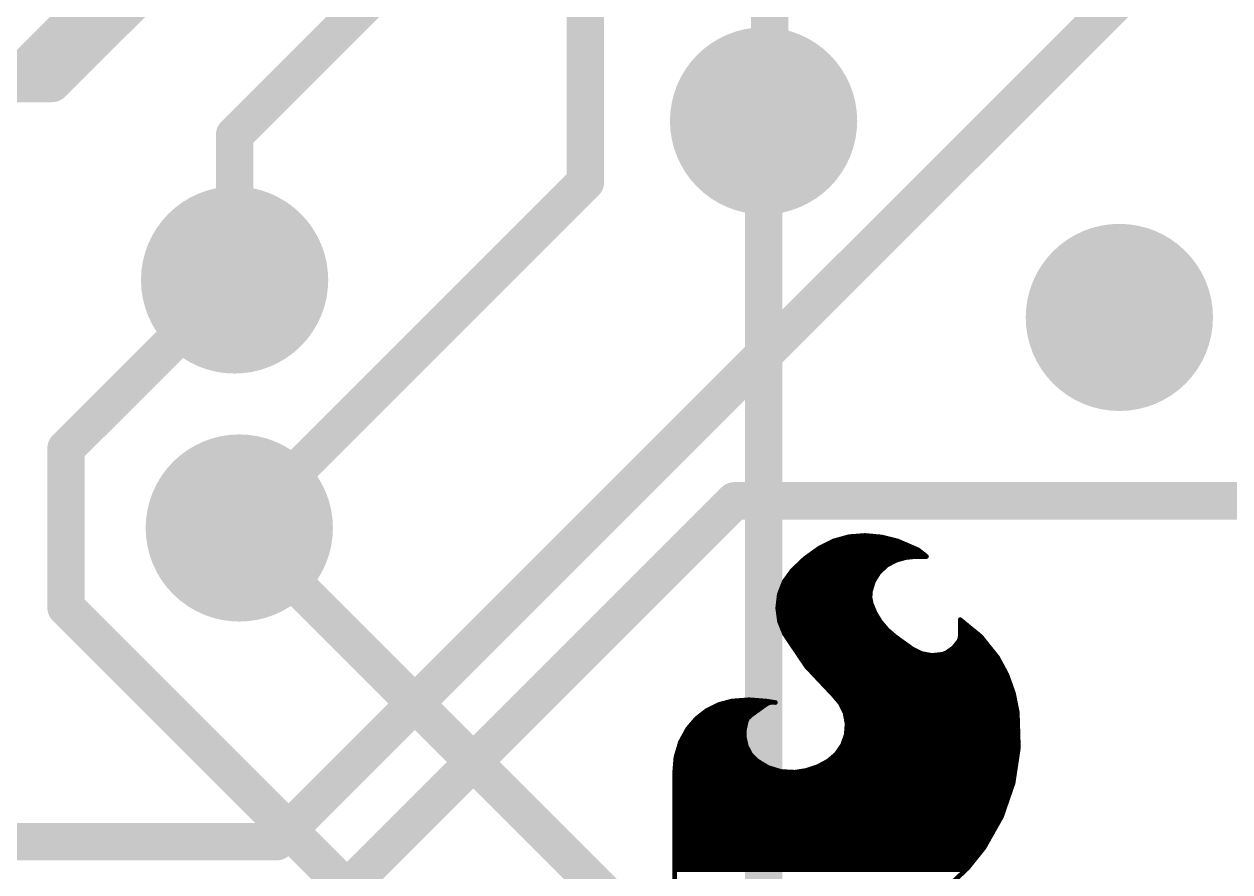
# Model space of a CAD drawing. Extents: x -1 to 63.6, y -0.1 to 40.7.
# Drawn here: x 48.79 to 55.34, y 28.16 to 32.76 of the extents above; entities that cross this region are included whole.
import ezdxf

# ---------------------------------------------------------------- set-up
doc = ezdxf.new("R2010")
doc.units = 0
for name, color, linetype in [('1', 12, 'CONTINUOUS'), ('16', 132, 'CONTINUOUS'), ('18', 110, 'CONTINUOUS'), ('21', 41, 'CONTINUOUS')]:
    doc.layers.add(name, color=color, linetype=linetype)

# ---------------------------------------------------------------- blocks, each defined once
blk = doc.blocks.new('ROUNDV')
at = {"const_width": 0.5}
blk.add_lwpolyline([(0, -0.25, 1), (0, 0.25, 1), (0, -0.25)], format="xyb", dxfattribs=at)

msp = doc.modelspace()

# ---------------------------------------------------------------- linework, layer by layer
at = {"layer": '1', "const_width": 0.2032}
for points in [[(51.84, 31.901), (51.84, 38.1)], [(52.84, 32.139), (52.84, 38.1)], [(50.164, 28.32), (55.84, 33.996)], [(47.8282, 31.5468), (49.84, 33.5586)], [(49.9364, 32.1564), (50.84, 33.06)], [(52.8066, 32.2326), (52.84, 32.139)], [(49.9364, 31.369), (49.9364, 32.1564)], [(49.9618, 30.0228), (51.84, 31.901)], [(50.2666, 27.7876), (52.649, 30.17)], [(52.649, 30.17), (60.96, 30.17)], [(47.91, 28.32), (50.164, 28.32)]]:
    msp.add_lwpolyline(points, dxfattribs=at)
at = {"layer": '1', "const_width": 0.1016}
for points in [[(52.8544, 32.2497, 1), (52.7588, 32.2155)], [(49.9872, 32.1564, 1), (49.8856, 32.1564)], [(49.9005, 32.1923, 1), (49.9723, 32.1205)], [(52.7892, 32.139, 1), (52.8908, 32.139)], [(52.7922, 32.1219, 1), (52.8878, 32.1561)], [(51.8759, 31.8651, 1), (51.8041, 31.9369)], [(51.7892, 31.901, 1), (51.8908, 31.901)], [(49.8856, 31.369, 1), (49.9872, 31.369)], [(52.649, 30.2208, 1), (52.649, 30.1192)], [(52.6849, 30.1341, 1), (52.6131, 30.2059)], [(49.9259, 30.0587, 1), (49.9977, 29.9869)], [(50.1281, 28.3559, 1), (50.1999, 28.2841)], [(50.164, 28.2692, 1), (50.164, 28.3708)]]:
    msp.add_lwpolyline(points, format="xyb", dxfattribs=at)
at = {"layer": '16', "const_width": 0.2032}
for points in [[(48.9458, 32.4358), (51.562, 35.052)], [(47.4726, 32.4358), (48.9458, 32.4358)], [(52.8066, 26.1366), (52.8066, 32.2326)], [(49.022, 30.4546), (49.9364, 31.369)], [(49.022, 29.591), (49.022, 30.4546)], [(52.07, 27.9146), (49.9618, 30.0228)], [(51.562, 27.051), (49.022, 29.591)]]:
    msp.add_lwpolyline(points, dxfattribs=at)
at = {"layer": '16', "const_width": 0.1016}
for points in [[(48.9099, 32.4717, 1), (48.9817, 32.3999)], [(48.9458, 32.385, 1), (48.9458, 32.4866)], [(52.8574, 32.2326, 1), (52.7558, 32.2326)], [(49.9723, 31.3331, 1), (49.9005, 31.4049)], [(49.0728, 30.4546, 1), (48.9712, 30.4546)], [(48.9861, 30.4905, 1), (49.0579, 30.4187)], [(49.9977, 30.0587, 1), (49.9259, 29.9869)], [(49.0579, 29.6269, 1), (48.9861, 29.5551)], [(48.9712, 29.591, 1), (49.0728, 29.591)]]:
    msp.add_lwpolyline(points, format="xyb", dxfattribs=at)
at = {"layer": '21', "const_width": 0.0254}
for points in [[(53.1869, 29.9524), (53.1089, 29.9136)], [(53.2709, 29.9756), (53.1869, 29.9524)], [(53.258, 29.972), (53.4544, 29.972)], [(53.3578, 29.9822), (53.2709, 29.9756)], [(53.4479, 29.9737), (53.3578, 29.9822)], [(53.5356, 29.9517), (53.4479, 29.9737)], [(53.5585, 29.9415), (53.5356, 29.9517)], [(53.1089, 29.9136), (53.0312, 29.8576)], [(53.0842, 29.8958), (53.6554, 29.8958)], [(53.1242, 29.9212), (53.6057, 29.9212)], [(53.1752, 29.9466), (53.5471, 29.9466)], [(53.5941, 29.9263), (53.5585, 29.9415)], [(53.6445, 29.9042), (53.5941, 29.9263)], [(53.688, 29.8704), (53.6445, 29.9042)], [(53.0312, 29.8576), (52.9616, 29.7917)], [(53.0179, 29.845), (53.5208, 29.845)], [(53.049, 29.8704), (53.688, 29.8704)], [(53.4747, 29.8205), (53.5255, 29.8475)], [(53.5255, 29.8475), (53.5767, 29.862)], [(53.5767, 29.862), (53.6296, 29.8679)], [(53.6296, 29.8679), (53.6906, 29.8679)], [(53.6905, 29.8679), (53.688, 29.8704)], [(53.6906, 29.8679), (53.6905, 29.8679)], [(52.9616, 29.7917), (52.9185, 29.7313)], [(52.9452, 29.7688), (53.425, 29.7688)], [(52.9642, 29.7942), (53.4466, 29.7942)], [(52.9911, 29.8196), (53.4737, 29.8196)], [(53.4024, 29.7324), (53.4327, 29.7813)], [(53.4327, 29.7813), (53.4747, 29.8205)], [(52.9185, 29.7313), (52.8917, 29.6621)], [(52.9035, 29.6926), (53.3904, 29.6926)], [(52.9133, 29.718), (53.398, 29.718)], [(52.9271, 29.7434), (53.4092, 29.7434)], [(53.3858, 29.6774), (53.4024, 29.7324)], [(52.8917, 29.6621), (52.8831, 29.5884)], [(52.8893, 29.6418), (53.3848, 29.6418)], [(52.8937, 29.6672), (53.3854, 29.6672)], [(53.3844, 29.644), (53.3858, 29.6774)], [(53.3909, 29.6113), (53.3844, 29.644)], [(52.8831, 29.5884), (52.893, 29.5149)], [(52.8834, 29.591), (53.3994, 29.591)], [(52.8862, 29.5656), (53.41, 29.5656)], [(52.8864, 29.6164), (53.3899, 29.6164)], [(53.4124, 29.5598), (53.3909, 29.6113)], [(53.4417, 29.5123), (53.4124, 29.5598)], [(52.8896, 29.5402), (53.4245, 29.5402)], [(52.893, 29.5149), (52.921, 29.4462)], [(52.8931, 29.5148), (53.4402, 29.5148)], [(53.478, 29.4699), (53.4417, 29.5123)], [(53.9861, 29.4329), (53.8735, 29.525)], [(53.8735, 29.525), (53.8735, 29.4361)], [(53.8735, 29.5148), (53.886, 29.5148)], [(52.9034, 29.4894), (53.4613, 29.4894)], [(52.9138, 29.464), (53.4849, 29.464)], [(52.921, 29.4462), (53.0396, 29.2704)], [(52.9261, 29.4386), (53.5145, 29.4386)], [(53.5204, 29.4335), (53.478, 29.4699)], [(53.6118, 29.3675), (53.5204, 29.4335)], [(53.8735, 29.4361), (53.8715, 29.4216)], [(53.8735, 29.4894), (53.917, 29.4894)], [(53.8735, 29.464), (53.9481, 29.464)], [(53.8735, 29.4386), (53.9791, 29.4386)], [(54.0767, 29.3192), (53.9861, 29.4329)], [(52.9433, 29.4132), (53.5485, 29.4132)], [(52.9604, 29.3878), (53.5837, 29.3878)], [(53.6631, 29.3413), (53.6118, 29.3675)], [(53.8362, 29.3714), (53.7973, 29.3446)], [(53.8658, 29.4081), (53.8362, 29.3714)], [(53.8494, 29.3878), (54.022, 29.3878)], [(53.8715, 29.4216), (53.8658, 29.4081)], [(53.868, 29.4132), (54.0018, 29.4132)], [(52.9775, 29.3624), (53.6218, 29.3624)], [(52.9947, 29.337), (53.6864, 29.337)], [(53.0118, 29.3116), (54.0808, 29.3116)], [(53.7197, 29.3309), (53.6631, 29.3413)], [(53.7769, 29.337), (53.7197, 29.3309)], [(53.7973, 29.3446), (53.7769, 29.337)], [(53.7769, 29.337), (54.0625, 29.337)], [(53.8231, 29.3624), (54.0423, 29.3624)], [(54.1268, 29.2258), (54.0767, 29.3192)], [(53.0289, 29.2862), (54.0944, 29.2862)], [(53.0396, 29.2704), (53.1851, 29.116)], [(53.0486, 29.2608), (54.1081, 29.2608)], [(53.0726, 29.2354), (54.1217, 29.2354)], [(53.0965, 29.21), (54.1325, 29.21)], [(53.1204, 29.1846), (54.1416, 29.1846)], [(54.1626, 29.126), (54.1268, 29.2258)], [(53.1444, 29.1592), (54.1507, 29.1592)], [(53.1683, 29.1338), (54.1598, 29.1338)], [(53.1851, 29.116), (53.2234, 29.0711)], [(53.1916, 29.1084), (54.1661, 29.1084)], [(54.1833, 29.022), (54.1626, 29.126)], [(52.564, 29.0646), (52.4992, 29.0325)], [(52.5499, 29.0576), (52.8089, 29.0576)], [(52.6339, 29.083), (52.564, 29.0646)], [(52.7279, 29.0904), (52.6339, 29.083)], [(52.6339, 29.083), (52.8219, 29.083)], [(52.8219, 29.083), (52.7279, 29.0904)], [(52.7355, 29.0043), (52.8194, 29.0652)], [(52.8194, 29.0652), (52.8351, 29.0736)], [(52.8702, 29.0754), (52.8219, 29.083)], [(52.8351, 29.0736), (52.8525, 29.0771)], [(52.8525, 29.0771), (52.8702, 29.0754)], [(53.2132, 29.083), (54.1712, 29.083)], [(53.2234, 29.0711), (53.2489, 29.0178)], [(53.2298, 29.0576), (54.1762, 29.0576)], [(52.4422, 28.9881), (52.3952, 28.9331)], [(52.4365, 28.9814), (52.7167, 28.9814)], [(52.4992, 29.0325), (52.4422, 28.9881)], [(52.4662, 29.0068), (52.7389, 29.0068)], [(52.4988, 29.0322), (52.7739, 29.0322)], [(52.7028, 28.9293), (52.7127, 28.9738)], [(52.7127, 28.9738), (52.7217, 28.9909)], [(52.7217, 28.9909), (52.7355, 29.0043)], [(53.242, 29.0322), (54.1813, 29.0322)], [(53.2489, 29.0178), (53.2596, 28.9597)], [(53.2509, 29.0068), (54.1838, 29.0068)], [(53.2556, 28.9814), (54.1846, 28.9814)], [(54.1893, 28.8292), (54.1833, 29.022)], [(52.3952, 28.9331), (52.3551, 28.8599)], [(52.3799, 28.9052), (52.7028, 28.9052)], [(52.3938, 28.9306), (52.7031, 28.9306)], [(52.4148, 28.956), (52.7087, 28.956)], [(52.7028, 28.8837), (52.7028, 28.9293)], [(53.2596, 28.9597), (53.255, 28.9008)], [(53.2554, 28.9052), (54.187, 28.9052)], [(53.2574, 28.9306), (54.1862, 28.9306)], [(53.2594, 28.956), (54.1854, 28.956)], [(52.3551, 28.8599), (52.3311, 28.78)], [(52.3534, 28.8544), (52.7093, 28.8544)], [(52.366, 28.8798), (52.7036, 28.8798)], [(52.7127, 28.8392), (52.7028, 28.8837)], [(53.2354, 28.8451), (53.202, 28.7964)], [(53.255, 28.9008), (53.2354, 28.8451)], [(53.2387, 28.8544), (54.1885, 28.8544)], [(53.2476, 28.8798), (54.1878, 28.8798)], [(52.3311, 28.78), (52.3241, 28.6969)], [(52.3309, 28.7782), (52.7517, 28.7782)], [(52.3381, 28.8036), (52.7309, 28.8036)], [(52.3458, 28.829), (52.7179, 28.829)], [(52.7349, 28.7958), (52.7127, 28.8392)], [(52.7686, 28.7604), (52.7349, 28.7958)], [(53.202, 28.7964), (53.1572, 28.7579)], [(53.1809, 28.7782), (54.1816, 28.7782)], [(53.207, 28.8036), (54.1855, 28.8036)], [(53.2244, 28.829), (54.1893, 28.829)], [(54.1605, 28.6385), (54.1893, 28.8292)], [(52.3267, 28.7274), (52.8234, 28.7274)], [(52.3288, 28.7528), (52.7812, 28.7528)], [(52.832, 28.7222), (52.7686, 28.7604)], [(52.9028, 28.7006), (52.832, 28.7222)], [(53.1008, 28.7275), (53.0401, 28.707)], [(53.1005, 28.7274), (54.1739, 28.7274)], [(53.1572, 28.7579), (53.1008, 28.7275)], [(53.1477, 28.7528), (54.1778, 28.7528)], [(52.3241, 28.6969), (52.3241, 27.1805)], [(52.3241, 28.6766), (54.1662, 28.6766)], [(52.3241, 28.6512), (54.1624, 28.6512)], [(52.3245, 28.702), (52.8982, 28.702)], [(52.9768, 28.6969), (52.9028, 28.7006)], [(53.0401, 28.707), (52.9768, 28.6969)], [(53.0088, 28.702), (54.1701, 28.702)], [(52.3241, 28.6258), (54.1561, 28.6258)], [(52.3241, 28.6004), (54.1474, 28.6004)], [(54.0977, 28.4561), (54.1605, 28.6385)], [(52.3241, 28.575), (54.1386, 28.575)], [(52.3241, 28.5496), (54.1299, 28.5496)], [(52.3241, 28.5242), (54.1211, 28.5242)], [(52.3241, 28.4988), (54.1124, 28.4988)], [(52.3241, 28.4734), (54.1036, 28.4734)], [(52.3241, 28.448), (54.0931, 28.448)], [(54.003, 28.288), (54.0977, 28.4561)], [(52.3241, 28.4226), (54.0788, 28.4226)], [(52.3241, 28.3972), (54.0645, 28.3972)], [(52.3241, 28.3718), (54.0502, 28.3718)], [(52.3241, 28.3464), (54.0359, 28.3464)], [(52.3241, 28.321), (54.0216, 28.321)], [(52.3241, 28.2956), (54.0073, 28.2956)], [(52.3241, 28.2702), (53.9888, 28.2702)], [(53.9146, 28.1773), (54.003, 28.288)], [(52.3241, 28.2448), (53.9685, 28.2448)], [(52.3241, 28.2194), (53.9482, 28.2194)], [(52.3241, 28.194), (53.9279, 28.194)], [(52.3241, 28.1686), (53.9053, 28.1686)], [(53.8114, 28.0801), (53.9146, 28.1773)]]:
    msp.add_lwpolyline(points, dxfattribs=at)
at = {"layer": '21', "const_width": 0.0127}
for points in [[(53.1852, 29.9585, 1), (53.1886, 29.9463)], [(53.1897, 29.9467, 1), (53.1841, 29.9581)], [(53.258, 29.9784, 1), (53.258, 29.9657)], [(53.2704, 29.9819, 1), (53.2714, 29.9692)], [(53.2726, 29.9695, 1), (53.2692, 29.9817)], [(53.3584, 29.9885, 1), (53.3572, 29.9759)], [(53.3583, 29.9759, 1), (53.3573, 29.9885)], [(53.4494, 29.9798, 1), (53.4463, 29.9675)], [(53.4472, 29.9673, 1), (53.4485, 29.98)], [(53.4544, 29.9657, 1), (53.4544, 29.9784)], [(53.5382, 29.9575, 1), (53.533, 29.9459)], [(53.5341, 29.9455, 1), (53.5371, 29.9579)], [(53.0842, 29.9022, 1), (53.0842, 29.8895)], [(53.1061, 29.9193, 1), (53.1117, 29.9079)], [(53.1126, 29.9084, 1), (53.1052, 29.9188)], [(53.1242, 29.9276, 1), (53.1242, 29.9149)], [(53.1752, 29.953, 1), (53.1752, 29.9402)], [(53.5471, 29.9402, 1), (53.5471, 29.953)], [(53.561, 29.9473, 1), (53.556, 29.9357)], [(53.5559, 29.9357, 1), (53.5611, 29.9473)], [(53.5966, 29.9321, 1), (53.5916, 29.9205)], [(53.5916, 29.9205, 1), (53.5966, 29.9321)], [(53.6057, 29.9149, 1), (53.6057, 29.9276)], [(53.6484, 29.9092, 1), (53.6406, 29.8992)], [(53.642, 29.8984, 1), (53.6471, 29.91)], [(53.6554, 29.8895, 1), (53.6554, 29.9022)], [(53.0179, 29.8514, 1), (53.0179, 29.8387)], [(53.0275, 29.8627, 1), (53.0349, 29.8524)], [(53.0356, 29.8529, 1), (53.0268, 29.8622)], [(53.049, 29.8768, 1), (53.049, 29.864)], [(53.5238, 29.8536, 1), (53.5272, 29.8414)], [(53.5208, 29.8387, 1), (53.5208, 29.8514)], [(53.5285, 29.8419, 1), (53.5225, 29.8531)], [(53.576, 29.8683, 1), (53.5774, 29.8557)], [(53.5784, 29.8559, 1), (53.575, 29.8681)], [(53.6296, 29.8743, 1), (53.6296, 29.8616)], [(53.6303, 29.8616, 1), (53.6289, 29.8742)], [(53.6925, 29.8749, 1), (53.6835, 29.8659)], [(53.6841, 29.8654, 1), (53.6919, 29.8754)], [(53.6905, 29.8743, 1), (53.6905, 29.8616)], [(53.686, 29.8634, 1), (53.695, 29.8724)], [(53.688, 29.864, 1), (53.688, 29.8768)], [(53.6906, 29.8616, 1), (53.6906, 29.8743)], [(53.6906, 29.8616, 1), (53.6906, 29.8743)], [(52.9452, 29.7752, 1), (52.9452, 29.7625)], [(52.9572, 29.7963, 1), (52.966, 29.7871)], [(52.9668, 29.788, 1), (52.9564, 29.7954)], [(52.9642, 29.8006, 1), (52.9642, 29.7878)], [(52.9911, 29.826, 1), (52.9911, 29.8133)], [(53.425, 29.7625, 1), (53.425, 29.7752)], [(53.4284, 29.7859, 1), (53.4371, 29.7766)], [(53.4381, 29.7779, 1), (53.4273, 29.7846)], [(53.4466, 29.7878, 1), (53.4466, 29.8006)], [(53.4718, 29.8261, 1), (53.4777, 29.8149)], [(53.4791, 29.8159, 1), (53.4704, 29.8252)], [(53.4737, 29.8133, 1), (53.4737, 29.826)], [(52.9035, 29.699, 1), (52.9035, 29.6863)], [(52.9133, 29.7244, 1), (52.9133, 29.7116)], [(52.9133, 29.735, 1), (52.9236, 29.7276)], [(52.9244, 29.729, 1), (52.9125, 29.7336)], [(52.9271, 29.7498, 1), (52.9271, 29.737)], [(53.3904, 29.6863, 1), (53.3904, 29.699)], [(53.397, 29.7358, 1), (53.4078, 29.7291)], [(53.4085, 29.7306, 1), (53.3963, 29.7343)], [(53.398, 29.7116, 1), (53.398, 29.7244)], [(53.4092, 29.737, 1), (53.4092, 29.7498)], [(52.8893, 29.6482, 1), (52.8893, 29.6354)], [(52.898, 29.6614, 1), (52.8854, 29.6629)], [(52.8858, 29.6644, 1), (52.8977, 29.6598)], [(52.8937, 29.6736, 1), (52.8937, 29.6608)], [(53.378, 29.6443, 1), (53.3907, 29.6438)], [(53.3906, 29.6453, 1), (53.3782, 29.6428)], [(53.3797, 29.6792, 1), (53.3919, 29.6756)], [(53.3921, 29.6771, 1), (53.3795, 29.6777)], [(53.3848, 29.6354, 1), (53.3848, 29.6482)], [(53.3854, 29.6608, 1), (53.3854, 29.6736)], [(52.8894, 29.5893, 1), (52.8768, 29.5876)], [(52.8768, 29.5892, 1), (52.8894, 29.5877)], [(52.8834, 29.5974, 1), (52.8834, 29.5846)], [(52.8862, 29.572, 1), (52.8862, 29.5592)], [(52.8864, 29.6228, 1), (52.8864, 29.6101)], [(53.3968, 29.6137, 1), (53.385, 29.6089)], [(53.3847, 29.6101, 1), (53.3971, 29.6125)], [(53.3899, 29.6101, 1), (53.3899, 29.6228)], [(53.3994, 29.5846, 1), (53.3994, 29.5974)], [(53.4178, 29.5631, 1), (53.407, 29.5565)], [(53.41, 29.5592, 1), (53.41, 29.572)], [(52.8896, 29.5466, 1), (52.8896, 29.5339)], [(52.8931, 29.5212, 1), (52.8931, 29.5084)], [(52.8867, 29.5141, 1), (52.8993, 29.5158)], [(52.8989, 29.5173, 1), (52.8872, 29.5125)], [(53.4065, 29.5573, 1), (53.4182, 29.5622)], [(53.4245, 29.5339, 1), (53.4245, 29.5466)], [(53.4465, 29.5164, 1), (53.4369, 29.5082)], [(53.4363, 29.509, 1), (53.4471, 29.5156)], [(53.4402, 29.5084, 1), (53.4402, 29.5212)], [(53.8775, 29.5299, 1), (53.8695, 29.5201)], [(53.8798, 29.525, 1), (53.8672, 29.525)], [(53.8735, 29.5212, 1), (53.8735, 29.5084)], [(53.886, 29.5084, 1), (53.886, 29.5212)], [(52.9034, 29.4958, 1), (52.9034, 29.483)], [(52.9138, 29.4704, 1), (52.9138, 29.4577)], [(52.9263, 29.4498, 1), (52.9157, 29.4426)], [(52.9151, 29.4438, 1), (52.9269, 29.4486)], [(52.9261, 29.445, 1), (52.9261, 29.4322)], [(53.4613, 29.483, 1), (53.4613, 29.4958)], [(53.4822, 29.4747, 1), (53.4739, 29.4651)], [(53.4732, 29.4658, 1), (53.4829, 29.474)], [(53.4849, 29.4577, 1), (53.4849, 29.4704)], [(53.5241, 29.4386, 1), (53.5167, 29.4284)], [(53.5145, 29.4322, 1), (53.5145, 29.445)], [(53.5163, 29.4287, 1), (53.5245, 29.4383)], [(53.8735, 29.4958, 1), (53.8735, 29.483)], [(53.8735, 29.4704, 1), (53.8735, 29.4577)], [(53.8735, 29.445, 1), (53.8735, 29.4322)], [(53.8798, 29.4352, 1), (53.8672, 29.437)], [(53.8672, 29.4361, 1), (53.8798, 29.4361)], [(53.917, 29.483, 1), (53.917, 29.4958)], [(53.9481, 29.4577, 1), (53.9481, 29.4704)], [(53.9791, 29.4322, 1), (53.9791, 29.445)], [(53.991, 29.4369, 1), (53.9811, 29.429)], [(53.982, 29.428, 1), (53.9901, 29.4378)], [(52.9433, 29.4196, 1), (52.9433, 29.4068)], [(52.9604, 29.3942, 1), (52.9604, 29.3815)], [(53.5485, 29.4068, 1), (53.5485, 29.4196)], [(53.5837, 29.3815, 1), (53.5837, 29.3942)], [(53.6147, 29.3732, 1), (53.6089, 29.3618)], [(53.6081, 29.3624, 1), (53.6155, 29.3726)], [(53.8312, 29.3754, 1), (53.8411, 29.3674)], [(53.8398, 29.3661, 1), (53.8326, 29.3766)], [(53.8494, 29.3942, 1), (53.8494, 29.3815)], [(53.86, 29.4106, 1), (53.8716, 29.4056)], [(53.8707, 29.4041, 1), (53.8609, 29.4121)], [(53.868, 29.4196, 1), (53.868, 29.4068)], [(53.8652, 29.4224, 1), (53.8778, 29.4207)], [(53.8774, 29.4191, 1), (53.8657, 29.4241)], [(54.0018, 29.4068, 1), (54.0018, 29.4196)], [(54.022, 29.3815, 1), (54.022, 29.3942)], [(52.9775, 29.3688, 1), (52.9775, 29.356)], [(52.9947, 29.3434, 1), (52.9947, 29.3306)], [(53.0118, 29.318, 1), (53.0118, 29.3053)], [(53.6218, 29.356, 1), (53.6218, 29.3688)], [(53.6642, 29.3476, 1), (53.6619, 29.3351)], [(53.6602, 29.3357, 1), (53.666, 29.347)], [(53.6864, 29.3306, 1), (53.6864, 29.3434)], [(53.719, 29.3372, 1), (53.7203, 29.3245)], [(53.7185, 29.3246, 1), (53.7208, 29.3371)], [(53.7769, 29.3434, 1), (53.7769, 29.3306)], [(53.7747, 29.343, 1), (53.7791, 29.331)], [(53.7776, 29.3307, 1), (53.7762, 29.3433)], [(53.7937, 29.3498, 1), (53.8009, 29.3394)], [(53.7995, 29.3386, 1), (53.7951, 29.3506)], [(53.8231, 29.3688, 1), (53.8231, 29.356)], [(54.0423, 29.356, 1), (54.0423, 29.3688)], [(54.0625, 29.3306, 1), (54.0625, 29.3434)], [(54.0823, 29.3222, 1), (54.0711, 29.3162)], [(54.0717, 29.3152, 1), (54.0817, 29.3232)], [(54.0808, 29.3053, 1), (54.0808, 29.318)], [(53.0289, 29.2926, 1), (53.0289, 29.2798)], [(53.0442, 29.2747, 1), (53.035, 29.266)], [(53.0344, 29.2668, 1), (53.0449, 29.2739)], [(53.0486, 29.2672, 1), (53.0486, 29.2544)], [(53.0726, 29.2418, 1), (53.0726, 29.2291)], [(54.0944, 29.2798, 1), (54.0944, 29.2926)], [(54.1081, 29.2544, 1), (54.1081, 29.2672)], [(54.1217, 29.2291, 1), (54.1217, 29.2418)], [(53.0965, 29.2164, 1), (53.0965, 29.2036)], [(53.1204, 29.191, 1), (53.1204, 29.1782)], [(54.1328, 29.2279, 1), (54.1209, 29.2236)], [(54.1212, 29.2228, 1), (54.1324, 29.2288)], [(54.1325, 29.2036, 1), (54.1325, 29.2164)], [(54.1416, 29.1782, 1), (54.1416, 29.191)], [(53.1444, 29.1656, 1), (53.1444, 29.1529)], [(53.1683, 29.1402, 1), (53.1683, 29.1274)], [(53.1899, 29.1201, 1), (53.1803, 29.1119)], [(53.1805, 29.1116, 1), (53.1897, 29.1204)], [(53.1916, 29.1148, 1), (53.1916, 29.1021)], [(54.1507, 29.1529, 1), (54.1507, 29.1656)], [(54.1689, 29.1272, 1), (54.1564, 29.1247)], [(54.1567, 29.1238, 1), (54.1686, 29.1281)], [(54.1598, 29.1274, 1), (54.1598, 29.1402)], [(54.1661, 29.1021, 1), (54.1661, 29.1148)], [(52.5499, 29.064, 1), (52.5499, 29.0512)], [(52.5624, 29.0707, 1), (52.5656, 29.0584)], [(52.5668, 29.0589, 1), (52.5612, 29.0703)], [(52.6339, 29.0894, 1), (52.6339, 29.0767)], [(52.6334, 29.0893, 1), (52.6344, 29.0767)], [(52.6355, 29.0769, 1), (52.6323, 29.0891)], [(52.7284, 29.0967, 1), (52.7274, 29.084)], [(52.7284, 29.084, 1), (52.7274, 29.0967)], [(52.8089, 29.0512, 1), (52.8089, 29.064)], [(52.8164, 29.0708, 1), (52.8224, 29.0596)], [(52.8229, 29.0893, 1), (52.8209, 29.0767)], [(52.8231, 29.0601, 1), (52.8157, 29.0703)], [(52.8214, 29.0767, 1), (52.8224, 29.0893)], [(52.8219, 29.0767, 1), (52.8219, 29.0894)], [(52.8338, 29.0798, 1), (52.8363, 29.0674)], [(52.8381, 29.068, 1), (52.8321, 29.0792)], [(52.8531, 29.0834, 1), (52.8519, 29.0708)], [(52.8538, 29.0709, 1), (52.8512, 29.0833)], [(52.8692, 29.0691, 1), (52.8712, 29.0817)], [(52.8696, 29.0691, 1), (52.8708, 29.0817)], [(53.2132, 29.0894, 1), (53.2132, 29.0767)], [(53.2292, 29.0738, 1), (53.2177, 29.0683)], [(53.2186, 29.0669, 1), (53.2283, 29.0752)], [(53.2298, 29.064, 1), (53.2298, 29.0512)], [(54.1712, 29.0767, 1), (54.1712, 29.0894)], [(54.1762, 29.0512, 1), (54.1762, 29.064)], [(52.4365, 28.9878, 1), (52.4365, 28.975)], [(52.4383, 28.9931, 1), (52.4461, 28.9831)], [(52.447, 28.984, 1), (52.4373, 28.9922)], [(52.4662, 29.0132, 1), (52.4662, 29.0005)], [(52.4988, 29.0386, 1), (52.4988, 29.0259)], [(52.4964, 29.0382, 1), (52.502, 29.0268)], [(52.5031, 29.0275, 1), (52.4953, 29.0375)], [(52.7071, 28.9768, 1), (52.7183, 28.9708)], [(52.7189, 28.9724, 1), (52.7065, 28.9752)], [(52.7173, 28.9954, 1), (52.7261, 28.9863)], [(52.7273, 28.9879, 1), (52.7161, 28.9938)], [(52.7167, 28.975, 1), (52.7167, 28.9878)], [(52.7318, 29.0094, 1), (52.7392, 28.9992)], [(52.7399, 28.9998, 1), (52.7311, 29.0088)], [(52.7389, 29.0005, 1), (52.7389, 29.0132)], [(52.7739, 29.0259, 1), (52.7739, 29.0386)], [(53.242, 29.0386, 1), (53.242, 29.0259)], [(53.2551, 29.0189, 1), (53.2426, 29.0166)], [(53.2431, 29.015, 1), (53.2546, 29.0205)], [(53.2509, 29.0132, 1), (53.2509, 29.0005)], [(53.2556, 28.9878, 1), (53.2556, 28.975)], [(54.1896, 29.0222, 1), (54.177, 29.0218)], [(54.1771, 29.0208, 1), (54.1895, 29.0232)], [(54.1813, 29.0259, 1), (54.1813, 29.0386)], [(54.1838, 29.0005, 1), (54.1838, 29.0132)], [(54.1846, 28.975, 1), (54.1846, 28.9878)], [(52.3799, 28.9116, 1), (52.3799, 28.8988)], [(52.3938, 28.937, 1), (52.3938, 28.9243)], [(52.3904, 28.9372, 1), (52.4, 28.929)], [(52.4008, 28.93, 1), (52.3896, 28.9362)], [(52.4148, 28.9624, 1), (52.4148, 28.9497)], [(52.7091, 28.9293, 1), (52.6964, 28.9293)], [(52.6966, 28.9307, 1), (52.709, 28.9279)], [(52.7028, 28.8988, 1), (52.7028, 28.9116)], [(52.7031, 28.9243, 1), (52.7031, 28.937)], [(52.7087, 28.9497, 1), (52.7087, 28.9624)], [(53.2554, 28.9116, 1), (53.2554, 28.8988)], [(53.2574, 28.937, 1), (53.2574, 28.9243)], [(53.2594, 28.9624, 1), (53.2594, 28.9497)], [(53.266, 28.9592, 1), (53.2533, 28.9602)], [(53.2534, 28.9585, 1), (53.2659, 28.9608)], [(54.1854, 28.9497, 1), (54.1854, 28.9624)], [(54.1862, 28.9243, 1), (54.1862, 28.937)], [(54.187, 28.8988, 1), (54.187, 28.9116)], [(52.3534, 28.8608, 1), (52.3534, 28.8481)], [(52.3495, 28.863, 1), (52.3607, 28.8569)], [(52.3612, 28.8581, 1), (52.349, 28.8618)], [(52.366, 28.8862, 1), (52.366, 28.8735)], [(52.6964, 28.8837, 1), (52.7091, 28.8837)], [(52.709, 28.8851, 1), (52.6966, 28.8823)], [(52.7036, 28.8735, 1), (52.7036, 28.8862)], [(52.7093, 28.8481, 1), (52.7093, 28.8608)], [(53.2294, 28.8472, 1), (53.2414, 28.843)], [(53.2406, 28.8415, 1), (53.2302, 28.8487)], [(53.2387, 28.8608, 1), (53.2387, 28.8481)], [(53.2476, 28.8862, 1), (53.2476, 28.8735)], [(53.2487, 28.9013, 1), (53.2614, 28.9003)], [(53.261, 28.8987, 1), (53.2491, 28.9029)], [(54.1878, 28.8735, 1), (54.1878, 28.8862)], [(54.1885, 28.8481, 1), (54.1885, 28.8608)], [(52.3309, 28.7846, 1), (52.3309, 28.7719)], [(52.3374, 28.7795, 1), (52.3247, 28.7806)], [(52.325, 28.7819, 1), (52.3371, 28.7782)], [(52.3381, 28.81, 1), (52.3381, 28.7973)], [(52.3458, 28.8354, 1), (52.3458, 28.8226)], [(52.7184, 28.8421, 1), (52.707, 28.8363)], [(52.7065, 28.8378, 1), (52.7189, 28.8406)], [(52.7179, 28.8226, 1), (52.7179, 28.8354)], [(52.7395, 28.8001, 1), (52.7303, 28.7914)], [(52.7293, 28.7929, 1), (52.7406, 28.7986)], [(52.7309, 28.7973, 1), (52.7309, 28.81)], [(52.7517, 28.7719, 1), (52.7517, 28.7846)], [(53.1809, 28.7846, 1), (53.1809, 28.7719)], [(53.1968, 28.7999, 1), (53.2073, 28.7928)], [(53.2062, 28.7915, 1), (53.1979, 28.8012)], [(53.207, 28.81, 1), (53.207, 28.7973)], [(53.2244, 28.8354, 1), (53.2244, 28.8226)], [(54.1816, 28.7719, 1), (54.1816, 28.7846)], [(54.183, 28.829, 1), (54.1957, 28.8294)], [(54.1956, 28.8282, 1), (54.1831, 28.8301)], [(54.1855, 28.7973, 1), (54.1855, 28.81)], [(54.1893, 28.8226, 1), (54.1893, 28.8354)], [(52.3267, 28.7338, 1), (52.3267, 28.7211)], [(52.3288, 28.7592, 1), (52.3288, 28.7464)], [(52.7719, 28.7658, 1), (52.7653, 28.755)], [(52.764, 28.756, 1), (52.7732, 28.7648)], [(52.7812, 28.7464, 1), (52.7812, 28.7592)], [(52.8234, 28.7211, 1), (52.8234, 28.7338)], [(52.8339, 28.7283, 1), (52.8302, 28.7161)], [(52.8287, 28.7167, 1), (52.8353, 28.7276)], [(53.1005, 28.7338, 1), (53.1005, 28.7211)], [(53.0978, 28.7331, 1), (53.1038, 28.7219)], [(53.1028, 28.7215, 1), (53.0988, 28.7335)], [(53.1477, 28.7592, 1), (53.1477, 28.7464)], [(53.1531, 28.7627, 1), (53.1613, 28.7531)], [(53.1602, 28.7523, 1), (53.1542, 28.7635)], [(54.1739, 28.7211, 1), (54.1739, 28.7338)], [(54.1778, 28.7464, 1), (54.1778, 28.7592)], [(52.3178, 28.6974, 1), (52.3304, 28.6964)], [(52.3241, 28.683, 1), (52.3241, 28.6702)], [(52.3241, 28.6576, 1), (52.3241, 28.6449)], [(52.3304, 28.6969, 1), (52.3178, 28.6969)], [(52.3245, 28.7084, 1), (52.3245, 28.6957)], [(52.9032, 28.7069, 1), (52.9025, 28.6942)], [(52.8982, 28.6957, 1), (52.8982, 28.7084)], [(52.901, 28.6945, 1), (52.9047, 28.7066)], [(52.9758, 28.7032, 1), (52.9778, 28.6906)], [(52.9765, 28.6906, 1), (52.9771, 28.7032)], [(53.0088, 28.7084, 1), (53.0088, 28.6957)], [(53.0381, 28.713, 1), (53.0421, 28.701)], [(53.0411, 28.7007, 1), (53.0391, 28.7132)], [(54.1624, 28.6449, 1), (54.1624, 28.6576)], [(54.1662, 28.6702, 1), (54.1662, 28.683)], [(54.1701, 28.6957, 1), (54.1701, 28.7084)], [(52.3241, 28.6322, 1), (52.3241, 28.6195)], [(52.3241, 28.6068, 1), (52.3241, 28.594)], [(54.1474, 28.594, 1), (54.1474, 28.6068)], [(54.1542, 28.6394, 1), (54.1668, 28.6375)], [(54.1665, 28.6364, 1), (54.1545, 28.6405)], [(54.1561, 28.6195, 1), (54.1561, 28.6322)], [(52.3241, 28.5814, 1), (52.3241, 28.5687)], [(52.3241, 28.556, 1), (52.3241, 28.5433)], [(52.3241, 28.5306, 1), (52.3241, 28.5178)], [(54.1211, 28.5178, 1), (54.1211, 28.5306)], [(54.1299, 28.5433, 1), (54.1299, 28.556)], [(54.1386, 28.5687, 1), (54.1386, 28.5814)], [(52.3241, 28.5052, 1), (52.3241, 28.4925)], [(52.3241, 28.4798, 1), (52.3241, 28.4671)], [(52.3241, 28.4544, 1), (52.3241, 28.4416)], [(54.0917, 28.4581, 1), (54.1037, 28.454)], [(54.1032, 28.453, 1), (54.0921, 28.4592)], [(54.0931, 28.4416, 1), (54.0931, 28.4544)], [(54.1036, 28.4671, 1), (54.1036, 28.4798)], [(54.1124, 28.4925, 1), (54.1124, 28.5052)], [(52.3241, 28.429, 1), (52.3241, 28.4163)], [(52.3241, 28.4036, 1), (52.3241, 28.3909)], [(54.0645, 28.3909, 1), (54.0645, 28.4036)], [(54.0788, 28.4163, 1), (54.0788, 28.429)], [(52.3241, 28.3782, 1), (52.3241, 28.3654)], [(52.3241, 28.3528, 1), (52.3241, 28.3401)], [(52.3241, 28.3274, 1), (52.3241, 28.3147)], [(54.0216, 28.3147, 1), (54.0216, 28.3274)], [(54.0359, 28.3401, 1), (54.0359, 28.3528)], [(54.0502, 28.3654, 1), (54.0502, 28.3782)], [(52.3241, 28.302, 1), (52.3241, 28.2892)], [(52.3241, 28.2766, 1), (52.3241, 28.2639)], [(53.9888, 28.2639, 1), (53.9888, 28.2766)], [(53.9975, 28.2911, 1), (54.0085, 28.2849)], [(54.008, 28.284, 1), (53.998, 28.292)], [(54.0073, 28.2892, 1), (54.0073, 28.302)], [(52.3241, 28.2512, 1), (52.3241, 28.2385)], [(52.3241, 28.2258, 1), (52.3241, 28.213)], [(52.3241, 28.2004, 1), (52.3241, 28.1877)], [(53.9279, 28.1877, 1), (53.9279, 28.2004)], [(53.9482, 28.213, 1), (53.9482, 28.2258)], [(53.9685, 28.2385, 1), (53.9685, 28.2512)], [(52.3241, 28.175, 1), (52.3241, 28.1623)], [(52.3241, 28.1496, 1), (52.3241, 28.1368)], [(53.8784, 28.1368, 1), (53.8784, 28.1496)], [(53.9053, 28.1623, 1), (53.9053, 28.175)], [(53.9096, 28.1813, 1), (53.9195, 28.1733)], [(53.9189, 28.1727, 1), (53.9102, 28.1819)]]:
    msp.add_lwpolyline(points, format="xyb", dxfattribs=at)

# ---------------------------------------------------------------- block references
at = {"layer": '18', "xscale": 1.016, "yscale": 1.016}
for p in [(52.8066, 32.2326), (52.8066, 32.2326), (49.9364, 31.369), (49.9364, 31.369), (54.737, 31.1658), (54.737, 31.1658), (49.9618, 30.0228), (49.9618, 30.0228)]:
    msp.add_blockref('ROUNDV', p, dxfattribs=at)

doc.saveas('drawing.dxf')
